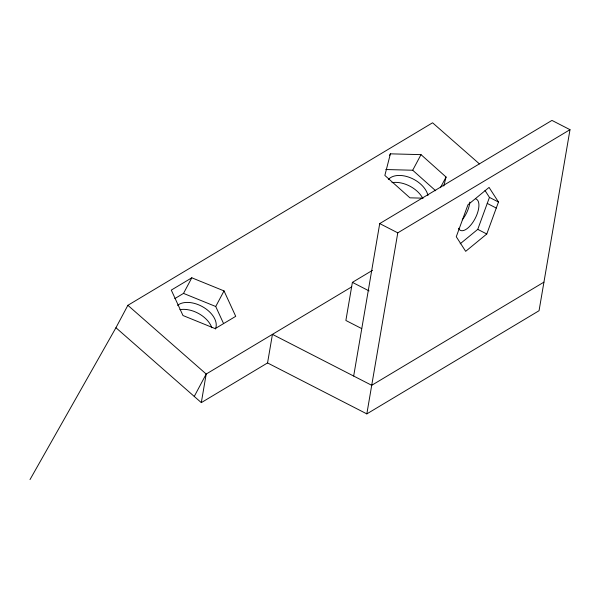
<?xml version="1.0" encoding="UTF-8"?>
<svg xmlns="http://www.w3.org/2000/svg" width="600" height="600" viewBox="0 0 600 600"><rect width="100%" height="100%" fill="white"/><g stroke="black" fill="none" stroke-linecap="round" stroke-linejoin="round"><path stroke-width="0.9" d="M479.43 163.898L432.577 122.79L127.875 305.317L115.942 327.72L201.308 402.623L206.197 374.04L351.735 286.853M201.308 402.623L267.548 362.94L272.438 334.358L371.715 385.305L543.938 282.135M372.465 270.337L352.395 282.36L345.877 320.475L361.71 328.597M353.67 376.043L379.725 223.583L551.947 120.413L570 129.675L539.055 310.718L366.832 413.888L267.548 362.94M366.832 413.888L397.778 232.845L570 129.675M443.768 186.045L446.077 177.045L421.013 154.642L390.397 153.833L384.855 175.425L409.92 197.827L422.91 198.173M460.162 243.81L477.75 229.358L489.45 197.4L484.995 190.477M486.78 233.985L498.48 202.028L489.075 187.417L467.97 204.765L456.27 236.722L465.675 251.333L486.78 233.985L477.75 229.358M174.817 298.597L183.51 293.392L191.812 277.8L224.032 290.91L235.718 316.327L215.19 328.627L182.97 315.517L171.285 290.1L191.812 277.8M223.515 323.445L215.73 306.502L224.032 290.91M194.257 396.435L206.197 374.04L127.875 305.317M389.528 155.468L390.397 153.833M385.8 169.523L412.702 170.235L421.013 154.642M440.393 187.718L446.077 177.045M30 479.588L115.942 327.72M183.51 293.392L215.73 306.502M489.45 197.4L498.48 202.028M487.245 203.423L496.275 208.058M379.725 223.583L397.778 232.845M352.395 282.36L369.06 290.91M412.702 170.235L435.683 190.77M469.83 202.087A17.535 7.762 -62.8 0 1 462.27 219.825M388.395 179.46A22.628 14.138 28 0 1 410.423 177.765A22.628 14.138 28 0 1 427.942 195.502M391.972 182.67A22.628 14.138 28 0 1 422.827 198.472M177.547 305.362A22.628 14.138 28 0 1 204.007 307.582A22.628 14.138 28 0 1 215.37 329.025M179.88 309.675A22.628 14.138 28 0 1 211.83 327.757M475.665 198.877A17.535 7.762 -62.8 0 1 474.21 220.185A17.535 7.762 -62.8 0 1 458.49 228.255"/></g></svg>
